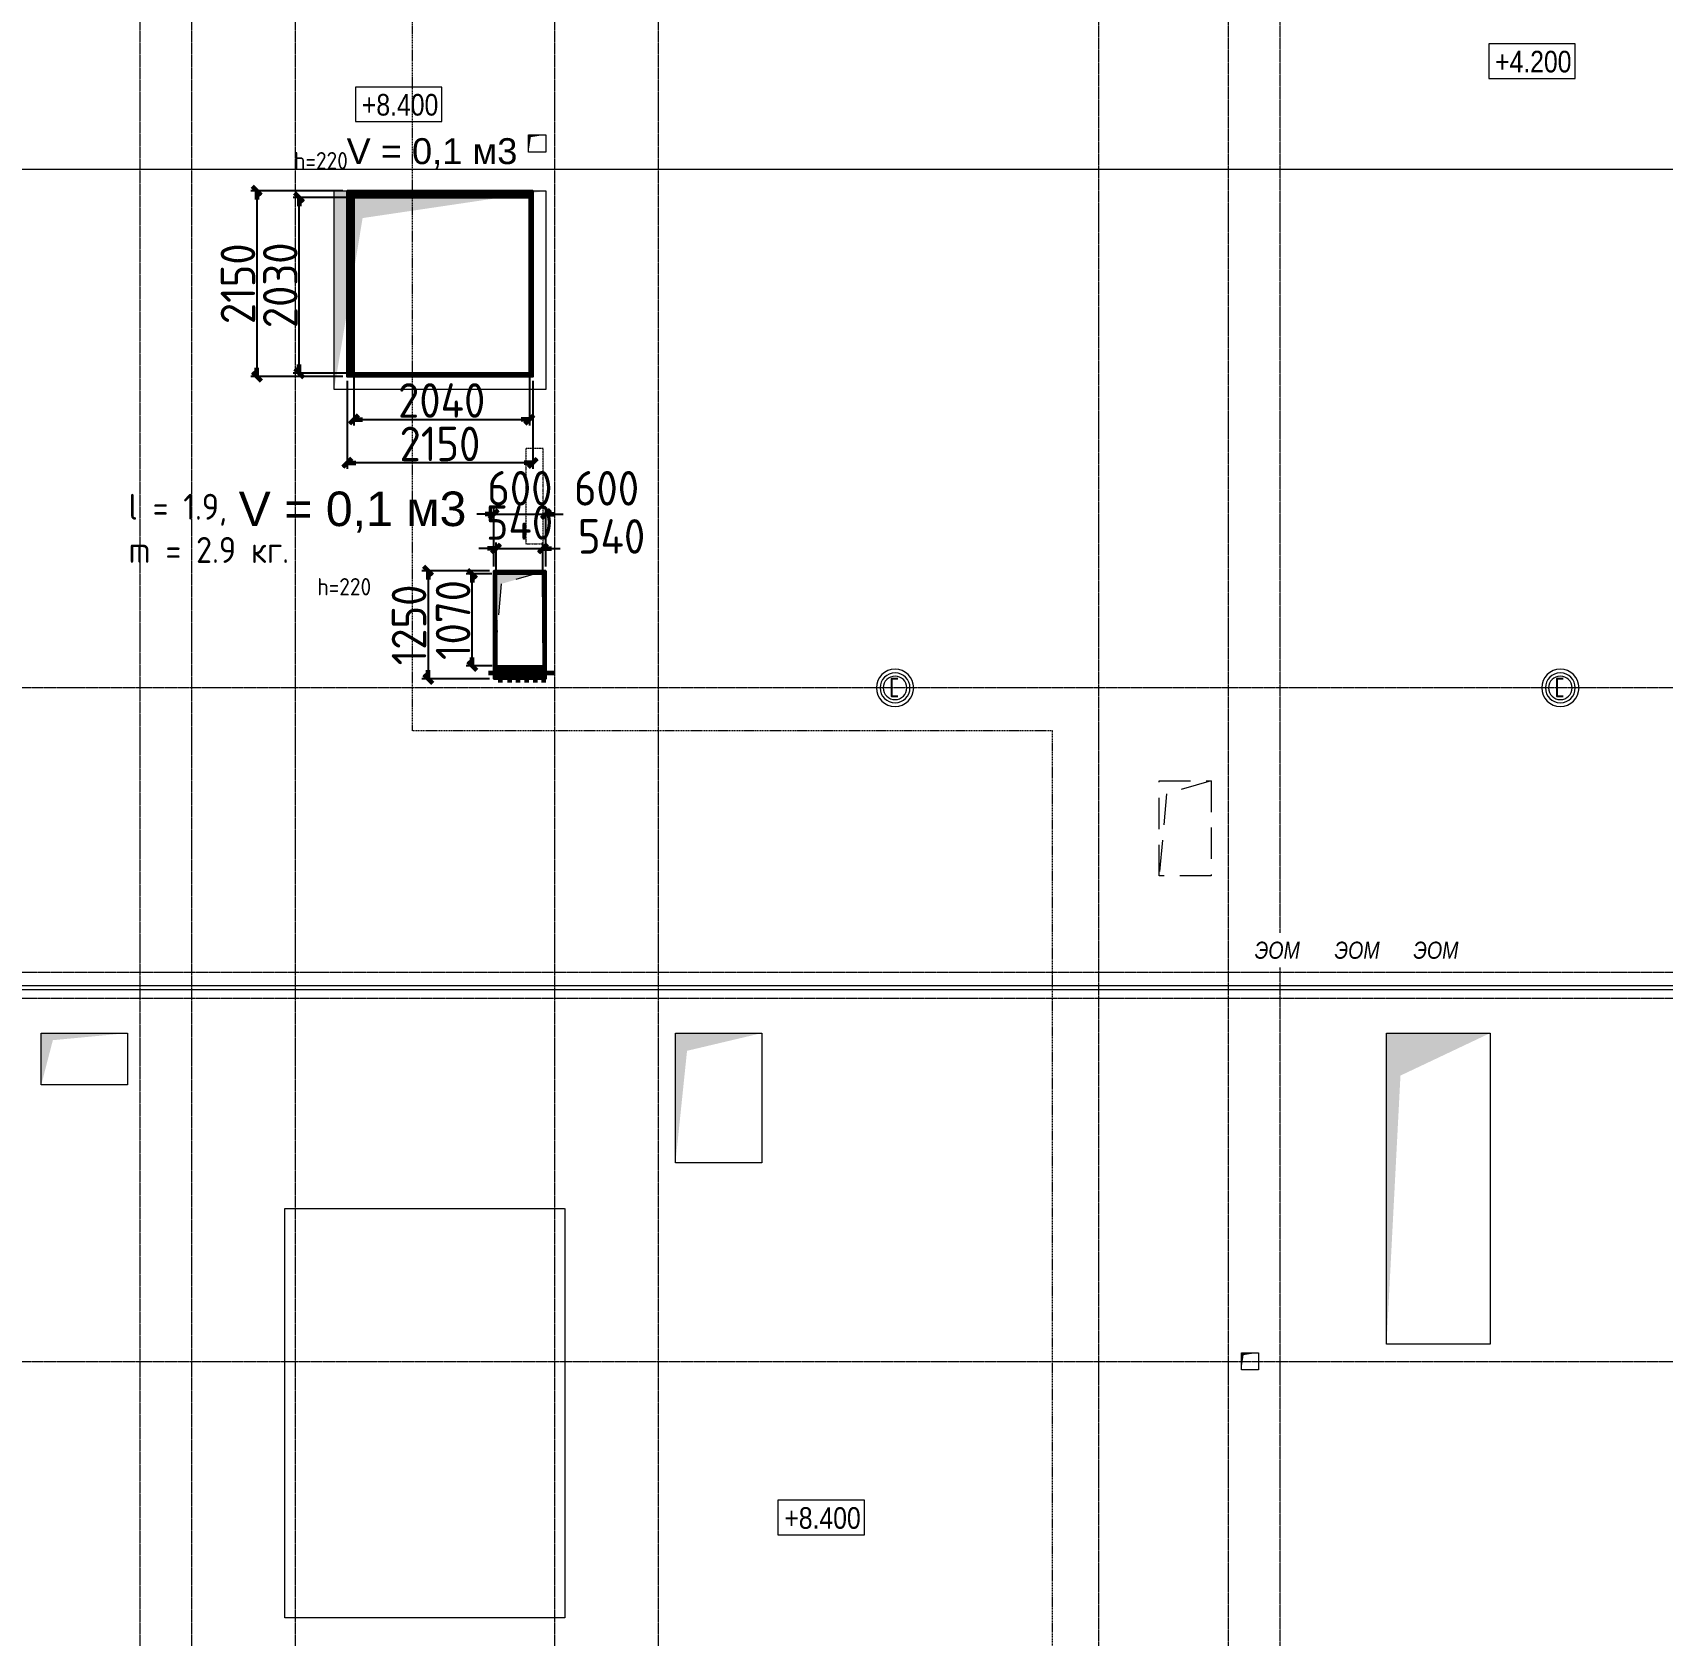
# Model space of a CAD drawing. Header units: millimetres. Extents: x -65509 to 912790, y 446 to 713294.
# Drawn here: x 168657 to 187520, y 388404 to 406960 of the extents above; entities that cross this region are included whole.
import ezdxf
from ezdxf.enums import TextEntityAlignment as Align

# ---------------------------------------------------------------- set-up
doc = ezdxf.new("R2010")
doc.units = ezdxf.units.MM
for name, pattern in [('CENTER2', [28.575, 19.05, -3.175, 3.175, -3.175]), ('DASHED', [19.05, 12.7, -6.35]), ('HIDDEN', [9.525, 6.35, -3.175]), ('HIDDEN2', [4.7625, 3.175, -1.5875])]:
    doc.linetypes.add(name, pattern=pattern)
doc.layers.get('Defpoints').update_dxf_attribs({"color": 250})
for name, color, linetype, lineweight in [('10.5) Арматура', 6, 'Continuous', 60), ('10.6) Диафрагмы', 90, 'Continuous', 30), ('АР_Кровля_разуклонка', 4, 'Continuous', 9), ('АР_Отметка', 250, 'Continuous', 13), ('АР_Разрезы марка', 7, 'Continuous', 13), ('ВК_Шахты', 250, 'Continuous', 9), ('ДШ_КР', 250, 'Continuous', 35), ('КМ_Фахверки', 250, 'Continuous', 25), ('ОВ_Классы', 250, 'Continuous', 0), ('ОВ_Шахты', 250, 'Continuous', 5), ('РД_Оси_100', 250, 'Continuous', 0), ('ЭОМ_отверстия', 250, 'Continuous', 5)]:
    doc.layers.add(name, color=color, linetype=linetype, lineweight=lineweight)
doc.layers.add('АР_Делит', color=250, linetype='Continuous', lineweight=0, plot=False)
doc.layers.add('АР_Отопительные приборы', color=1, linetype='HIDDEN2', lineweight=0, true_color=0xff0000)
doc.styles.add('Arial_Narrow_08', font='ARIALN.TTF', dxfattribs={"width": 0.8})
doc.styles.add('ISOCPEUR_I_4', font='isocpeui.ttf', dxfattribs={"width": 0.9, "height": 350})
doc.styles.get("Standard").update_dxf_attribs({"font": 'arial.ttf'})
doc.styles.add('style1', font='ARIALN.TTF')
doc.styles.add('СПДС', font='isocpeur.ttf', dxfattribs={"width": 0.9})
doc.dimstyles.new('Размера А3', dxfattribs={"dimtxt": 400, "dimasz": 100, "dimexe": 70, "dimexo": 50, "dimgap": 20, "dimtad": 1, "dimdec": 0, "dimrnd": 10, "dimzin": 0, "dimdsep": 46, "dimtxsty": 'СПДС', "dimblk": 'ARROWHEAD_6', "dimcen": 1, "dimazin": 0, "dimtfac": 1, "dimtdec": 0, "dimtmove": 2, "dimatfit": 0, "dimfxl": 1, "dimtolj": 1, "dimtzin": 0, "dimarcsym": 0})

# ---------------------------------------------------------------- blocks, each defined once
blk = doc.blocks.new('СОШ_2200_АР_ОСИ_М100_28.05.24')
at = {"layer": 'РД_Оси_100', "linetype": 'CENTER2'}
for p, q in [((63600, -6155), (63600, 139938.679)), ((65100, -6155), (65100, 139938.679)), ((-5954.958, 110100), (119910, 110100)), ((35037.55, 110100), (119910, 110100)), ((-5954.958, 104100), (119910, 104100)), ((-5954.958, 96300), (119910, 96300))]:
    blk.add_line(p, q, dxfattribs=at)
for points in [[(52500, 139938.679), (52500, -5755), (52358.276, -6155)], [(53100, 139938.679), (53100, -5755), (52949.266, -6155)], [(54300, 139938.679), (54300, -6155)], [(57300, 139938.679), (57300, -6155)], [(58500, 139938.679), (58500, -6155)], [(65700, -6155), (65700, 139938.679)], [(119910, 100950), (119410, 100800), (-5454.958, 100800), (-5954.958, 100950)], [(119910, 100350), (119410, 100500), (-5454.958, 100500), (-5954.958, 100350)]]:
    blk.add_lwpolyline(points, dxfattribs=at)
blk = doc.blocks.new('Отметка_план')
at = {"color": 7}
blk.add_lwpolyline([(0, 0), (10, 0), (10, 4), (0, 4)], close=True, dxfattribs=at)
at = {"style": 'Arial_Narrow_08', "width": 0.8}
blk.add_attdef('OTMG', text='', height=2.5, dxfattribs=at).set_placement((9.06, 0.7), align=Align.RIGHT)
blk = doc.blocks.new('otv')
at = {"linetype": 'Continuous'}
blk.add_lwpolyline([(0, -1), (0, 0), (1, 0), (1, -1)], close=True, dxfattribs=at)
blk.add_solid([(0, -1), (0, 0), (0.1346, -0.1366), (1, 0)], dxfattribs=at)
blk = doc.blocks.new('otv пунктир')
at = {"linetype": 'HIDDEN', "ltscale": 0.07}
blk.add_lwpolyline([(0, 0), (0, 1), (1, 1), (1, 0)], close=True, dxfattribs=at)
blk.add_lwpolyline([(0, 1), (0.135, 0.137), (1, 0)], dxfattribs=at)
blk = doc.blocks.new('Ф_пеноблок 200')
at = {"layer": 'АР_Делит', "color": 1}
for radius in [216, 173, 136]:
    blk.add_circle((103, -42), radius, dxfattribs=at)
at = {"layer": 'КМ_Фахверки'}
blk.add_lwpolyline([(0, -75), (0, 0), (200, 0), (200, -75)], dxfattribs=at)
blk = doc.blocks.new('Bottom_R_1100')
at = {"layer": 'АР_Отопительные приборы'}
blk.add_lwpolyline([(-550, -100), (550, -100), (550, 100), (-550, 100)], close=True, dxfattribs=at)
blk = doc.blocks.new('ARROWHEAD_6')
at = {"color": 0, "linetype": 'Continuous'}
for p, q in [((0, 0), (-1, 0)), ((-0.5, -0.5), (0.5, 0.5))]:
    blk.add_line(p, q, dxfattribs=at)
blk = doc.blocks.new('*D916')
at = {"layer": '10.6) Диафрагмы', "color": 0, "lineweight": -2, "transparency": 16777216}
for p, q in [((173971, 400692), (173674, 400692)), ((173744, 399727), (173744, 400592)), ((173976, 399627), (173674, 399627))]:
    blk.add_line(p, q, dxfattribs=at)
at = {"layer": 'Defpoints', "color": 0, "lineweight": 25, "transparency": 16777216}
for p in [(173744, 400692), (174021, 400692), (174026, 399627)]:
    blk.add_point(p, dxfattribs=at)
at = {"layer": '10.6) Диафрагмы', "color": 0, "lineweight": -2, "transparency": 16777216, "xscale": 100, "yscale": 100, "zscale": 100}
for p, rotation in [((173744, 400692), 90), ((173744, 399627), 270)]:
    blk.add_blockref('ARROWHEAD_6', p, dxfattribs=dict(at, rotation=rotation))
at = {"layer": '10.6) Диафрагмы', "color": 0, "lineweight": 25, "transparency": 16777216, "insert": (173524, 400159), "char_height": 400, "attachment_point": 5, "rotation": 90, "style": 'СПДС'}
blk.add_mtext('\\A1;1070', dxfattribs=at)
blk = doc.blocks.new('*D917')
at = {"layer": '10.6) Диафрагмы', "color": 0, "lineweight": -2, "transparency": 16777216}
for p, q in [((173947, 400727), (173164, 400727)), ((173234, 400627), (173234, 399577)), ((173947, 399477), (173164, 399477))]:
    blk.add_line(p, q, dxfattribs=at)
at = {"layer": 'Defpoints', "color": 0, "lineweight": 25, "transparency": 16777216}
for p in [(173997, 400727), (173234, 399477), (173997, 399477)]:
    blk.add_point(p, dxfattribs=at)
at = {"layer": '10.6) Диафрагмы', "color": 0, "lineweight": -2, "transparency": 16777216, "xscale": 100, "yscale": 100, "zscale": 100}
for p, rotation in [((173234, 400727), 90), ((173234, 399477), 270)]:
    blk.add_blockref('ARROWHEAD_6', p, dxfattribs=dict(at, rotation=rotation))
at = {"layer": '10.6) Диафрагмы', "color": 0, "lineweight": 25, "transparency": 16777216, "insert": (173014, 400102), "char_height": 400, "attachment_point": 5, "rotation": 90, "style": 'СПДС'}
blk.add_mtext('\\A1;1250', dxfattribs=at)
blk = doc.blocks.new('*D918')
at = {"layer": '10.6) Диафрагмы', "color": 0, "lineweight": -2, "transparency": 16777216}
for p, q in [((174021, 400742), (174021, 401058)), ((174564, 400742), (174564, 401058)), ((173921, 400988), (173821, 400988)), ((174021, 400988), (174564, 400988)), ((174664, 400988), (174764, 400988))]:
    blk.add_line(p, q, dxfattribs=at)
at = {"layer": 'Defpoints', "color": 0, "lineweight": 25, "transparency": 16777216}
for p in [(174564, 400988), (174021, 400692), (174564, 400692)]:
    blk.add_point(p, dxfattribs=at)
at = {"layer": '10.6) Диафрагмы', "color": 0, "lineweight": -2, "transparency": 16777216, "xscale": 100, "yscale": 100, "zscale": 100}
blk.add_blockref('ARROWHEAD_6', (174021, 400988), dxfattribs=at)
at = {"layer": '10.6) Диафрагмы', "color": 0, "lineweight": -2, "transparency": 16777216, "xscale": 100, "yscale": 100, "zscale": 100, "rotation": 180}
blk.add_blockref('ARROWHEAD_6', (174564, 400988), dxfattribs=at)
at = {"layer": '10.6) Диафрагмы', "color": 0, "lineweight": 25, "transparency": 16777216, "insert": (175358, 401127), "char_height": 400, "attachment_point": 5, "style": 'СПДС'}
blk.add_mtext('\\A1;540', dxfattribs=at)
blk = doc.blocks.new('*D919')
at = {"layer": '10.6) Диафрагмы', "color": 0, "lineweight": -2, "transparency": 16777216}
for p, q in [((173997, 400777), (173997, 401454)), ((174597, 400777), (174597, 401454)), ((173897, 401384), (173797, 401384)), ((173997, 401384), (174597, 401384)), ((174697, 401384), (174797, 401384))]:
    blk.add_line(p, q, dxfattribs=at)
at = {"layer": 'Defpoints', "color": 0, "lineweight": 25, "transparency": 16777216}
for p in [(174597, 401384), (173997, 400727), (174597, 400727)]:
    blk.add_point(p, dxfattribs=at)
at = {"layer": '10.6) Диафрагмы', "color": 0, "lineweight": -2, "transparency": 16777216, "xscale": 100, "yscale": 100, "zscale": 100}
blk.add_blockref('ARROWHEAD_6', (173997, 401384), dxfattribs=at)
at = {"layer": '10.6) Диафрагмы', "color": 0, "lineweight": -2, "transparency": 16777216, "xscale": 100, "yscale": 100, "zscale": 100, "rotation": 180}
blk.add_blockref('ARROWHEAD_6', (174597, 401384), dxfattribs=at)
at = {"layer": '10.6) Диафрагмы', "color": 0, "lineweight": 25, "transparency": 16777216, "insert": (175300, 401684), "char_height": 400, "attachment_point": 5, "style": 'СПДС'}
blk.add_mtext('\\A1;600', dxfattribs=at)
blk = doc.blocks.new('*D920')
at = {"layer": '10.6) Диафрагмы', "color": 0, "lineweight": -2, "transparency": 16777216}
for p, q in [((172374, 402967), (172374, 402411)), ((174410, 402967), (174410, 402411)), ((172474, 402481), (174310, 402481))]:
    blk.add_line(p, q, dxfattribs=at)
at = {"layer": 'Defpoints', "color": 0, "lineweight": 25, "transparency": 16777216}
for p in [(172374, 403017), (174410, 403017), (174410, 402481)]:
    blk.add_point(p, dxfattribs=at)
at = {"layer": '10.6) Диафрагмы', "color": 0, "lineweight": -2, "transparency": 16777216, "xscale": 100, "yscale": 100, "zscale": 100, "rotation": 180}
blk.add_blockref('ARROWHEAD_6', (172374, 402481), dxfattribs=at)
at = {"layer": '10.6) Диафрагмы', "color": 0, "lineweight": -2, "transparency": 16777216, "xscale": 100, "yscale": 100, "zscale": 100}
blk.add_blockref('ARROWHEAD_6', (174410, 402481), dxfattribs=at)
at = {"layer": '10.6) Диафрагмы', "color": 0, "lineweight": 25, "transparency": 16777216, "insert": (173392, 402701), "char_height": 400, "attachment_point": 5, "style": 'СПДС'}
blk.add_mtext('\\A1;2040', dxfattribs=at)
blk = doc.blocks.new('*D921')
at = {"layer": '10.6) Диафрагмы', "color": 0, "lineweight": -2, "transparency": 16777216}
for p, q in [((172297, 402927), (172297, 401908)), ((174447, 402927), (174447, 401908)), ((174347, 401978), (172397, 401978))]:
    blk.add_line(p, q, dxfattribs=at)
at = {"layer": 'Defpoints', "color": 0, "lineweight": 25, "transparency": 16777216}
for p in [(172297, 402977), (174447, 402977), (172297, 401978)]:
    blk.add_point(p, dxfattribs=at)
at = {"layer": '10.6) Диафрагмы', "color": 0, "lineweight": -2, "transparency": 16777216, "xscale": 100, "yscale": 100, "zscale": 100, "rotation": 180}
blk.add_blockref('ARROWHEAD_6', (172297, 401978), dxfattribs=at)
at = {"layer": '10.6) Диафрагмы', "color": 0, "lineweight": -2, "transparency": 16777216, "xscale": 100, "yscale": 100, "zscale": 100}
blk.add_blockref('ARROWHEAD_6', (174447, 401978), dxfattribs=at)
at = {"layer": '10.6) Диафрагмы', "color": 0, "lineweight": 25, "transparency": 16777216, "insert": (173372, 402198), "char_height": 400, "attachment_point": 5, "style": 'СПДС'}
blk.add_mtext('\\A1;2150', dxfattribs=at)
blk = doc.blocks.new('*D922')
at = {"layer": '10.6) Диафрагмы', "color": 0, "lineweight": -2, "transparency": 16777216}
for p, q in [((172324, 405051), (171674, 405051)), ((171744, 403117), (171744, 404951)), ((172324, 403017), (171674, 403017))]:
    blk.add_line(p, q, dxfattribs=at)
at = {"layer": 'Defpoints', "color": 0, "lineweight": 25, "transparency": 16777216}
for p in [(171744, 405051), (172374, 405051), (172374, 403017)]:
    blk.add_point(p, dxfattribs=at)
at = {"layer": '10.6) Диафрагмы', "color": 0, "lineweight": -2, "transparency": 16777216, "xscale": 100, "yscale": 100, "zscale": 100}
for p, rotation in [((171744, 405051), 90), ((171744, 403017), 270)]:
    blk.add_blockref('ARROWHEAD_6', p, dxfattribs=dict(at, rotation=rotation))
at = {"layer": '10.6) Диафрагмы', "color": 0, "lineweight": 25, "transparency": 16777216, "insert": (171524, 404034), "char_height": 400, "attachment_point": 5, "rotation": 90, "style": 'СПДС'}
blk.add_mtext('\\A1;2030', dxfattribs=at)
blk = doc.blocks.new('*D923')
at = {"layer": '10.6) Диафрагмы', "color": 0, "lineweight": -2, "transparency": 16777216}
for p, q in [((172247, 405127), (171184, 405127)), ((171254, 405027), (171254, 403077)), ((172247, 402977), (171184, 402977))]:
    blk.add_line(p, q, dxfattribs=at)
at = {"layer": 'Defpoints', "color": 0, "lineweight": 25, "transparency": 16777216}
for p in [(172297, 405127), (171254, 402977), (172297, 402977)]:
    blk.add_point(p, dxfattribs=at)
at = {"layer": '10.6) Диафрагмы', "color": 0, "lineweight": -2, "transparency": 16777216, "xscale": 100, "yscale": 100, "zscale": 100}
for p, rotation in [((171254, 405127), 90), ((171254, 402977), 270)]:
    blk.add_blockref('ARROWHEAD_6', p, dxfattribs=dict(at, rotation=rotation))
at = {"layer": '10.6) Диафрагмы', "color": 0, "lineweight": 25, "transparency": 16777216, "insert": (171034, 404052), "char_height": 400, "attachment_point": 5, "rotation": 90, "style": 'СПДС'}
blk.add_mtext('\\A1;2150', dxfattribs=at)
blk = doc.blocks.new('*D1021')
at = {"layer": '10.5) Арматура', "color": 0, "lineweight": -2, "transparency": 16777216}
for p, q in [((173971, 400692), (173674, 400692)), ((173744, 399727), (173744, 400592)), ((173976, 399627), (173674, 399627))]:
    blk.add_line(p, q, dxfattribs=at)
at = {"layer": 'Defpoints', "color": 0, "lineweight": 25, "transparency": 16777216}
for p in [(173744, 400692), (174021, 400692), (174026, 399627)]:
    blk.add_point(p, dxfattribs=at)
at = {"layer": '10.5) Арматура', "color": 0, "lineweight": -2, "transparency": 16777216, "xscale": 100, "yscale": 100, "zscale": 100}
for p, rotation in [((173744, 400692), 90), ((173744, 399627), 270)]:
    blk.add_blockref('ARROWHEAD_6', p, dxfattribs=dict(at, rotation=rotation))
at = {"layer": '10.5) Арматура', "color": 0, "lineweight": 25, "transparency": 16777216, "insert": (173524, 400159), "char_height": 400, "attachment_point": 5, "rotation": 90, "style": 'СПДС'}
blk.add_mtext('\\A1;1070', dxfattribs=at)
blk = doc.blocks.new('*D999')
at = {"layer": '10.5) Арматура', "color": 0, "lineweight": -2, "transparency": 16777216}
for p, q in [((173947, 400727), (173164, 400727)), ((173234, 400627), (173234, 399577)), ((173947, 399477), (173164, 399477))]:
    blk.add_line(p, q, dxfattribs=at)
at = {"layer": 'Defpoints', "color": 0, "lineweight": 25, "transparency": 16777216}
for p in [(173997, 400727), (173234, 399477), (173997, 399477)]:
    blk.add_point(p, dxfattribs=at)
at = {"layer": '10.5) Арматура', "color": 0, "lineweight": -2, "transparency": 16777216, "xscale": 100, "yscale": 100, "zscale": 100}
for p, rotation in [((173234, 400727), 90), ((173234, 399477), 270)]:
    blk.add_blockref('ARROWHEAD_6', p, dxfattribs=dict(at, rotation=rotation))
at = {"layer": '10.5) Арматура', "color": 0, "lineweight": 25, "transparency": 16777216, "insert": (173014, 400102), "char_height": 400, "attachment_point": 5, "rotation": 90, "style": 'СПДС'}
blk.add_mtext('\\A1;1250', dxfattribs=at)
blk = doc.blocks.new('*D1022')
at = {"layer": '10.5) Арматура', "color": 0, "lineweight": -2, "transparency": 16777216}
for p, q in [((174021, 400742), (174021, 401058)), ((174564, 400742), (174564, 401058)), ((173921, 400988), (173821, 400988)), ((174021, 400988), (174564, 400988)), ((174664, 400988), (174764, 400988))]:
    blk.add_line(p, q, dxfattribs=at)
at = {"layer": 'Defpoints', "color": 0, "lineweight": 25, "transparency": 16777216}
for p in [(174564, 400988), (174021, 400692), (174564, 400692)]:
    blk.add_point(p, dxfattribs=at)
at = {"layer": '10.5) Арматура', "color": 0, "lineweight": -2, "transparency": 16777216, "xscale": 100, "yscale": 100, "zscale": 100}
blk.add_blockref('ARROWHEAD_6', (174021, 400988), dxfattribs=at)
at = {"layer": '10.5) Арматура', "color": 0, "lineweight": -2, "transparency": 16777216, "xscale": 100, "yscale": 100, "zscale": 100, "rotation": 180}
blk.add_blockref('ARROWHEAD_6', (174564, 400988), dxfattribs=at)
at = {"layer": '10.5) Арматура', "color": 0, "lineweight": 25, "transparency": 16777216, "insert": (174292, 401288), "char_height": 400, "attachment_point": 5, "style": 'СПДС'}
blk.add_mtext('\\A1;540', dxfattribs=at)
blk = doc.blocks.new('*D1000')
at = {"layer": '10.5) Арматура', "color": 0, "lineweight": -2, "transparency": 16777216}
for p, q in [((173997, 400777), (173997, 401454)), ((174597, 400777), (174597, 401454)), ((173897, 401384), (173797, 401384)), ((173997, 401384), (174597, 401384)), ((174697, 401384), (174797, 401384))]:
    blk.add_line(p, q, dxfattribs=at)
at = {"layer": 'Defpoints', "color": 0, "lineweight": 25, "transparency": 16777216}
for p in [(174597, 401384), (173997, 400727), (174597, 400727)]:
    blk.add_point(p, dxfattribs=at)
at = {"layer": '10.5) Арматура', "color": 0, "lineweight": -2, "transparency": 16777216, "xscale": 100, "yscale": 100, "zscale": 100}
blk.add_blockref('ARROWHEAD_6', (173997, 401384), dxfattribs=at)
at = {"layer": '10.5) Арматура', "color": 0, "lineweight": -2, "transparency": 16777216, "xscale": 100, "yscale": 100, "zscale": 100, "rotation": 180}
blk.add_blockref('ARROWHEAD_6', (174597, 401384), dxfattribs=at)
at = {"layer": '10.5) Арматура', "color": 0, "lineweight": 25, "transparency": 16777216, "insert": (174297, 401684), "char_height": 400, "attachment_point": 5, "style": 'СПДС'}
blk.add_mtext('\\A1;600', dxfattribs=at)
blk = doc.blocks.new('*D1023')
at = {"layer": '10.5) Арматура', "color": 0, "lineweight": -2, "transparency": 16777216}
for p, q in [((172374, 402967), (172374, 402411)), ((174410, 402967), (174410, 402411)), ((172474, 402481), (174310, 402481))]:
    blk.add_line(p, q, dxfattribs=at)
at = {"layer": 'Defpoints', "color": 0, "lineweight": 25, "transparency": 16777216}
for p in [(172374, 403017), (174410, 403017), (174410, 402481)]:
    blk.add_point(p, dxfattribs=at)
at = {"layer": '10.5) Арматура', "color": 0, "lineweight": -2, "transparency": 16777216, "xscale": 100, "yscale": 100, "zscale": 100, "rotation": 180}
blk.add_blockref('ARROWHEAD_6', (172374, 402481), dxfattribs=at)
at = {"layer": '10.5) Арматура', "color": 0, "lineweight": -2, "transparency": 16777216, "xscale": 100, "yscale": 100, "zscale": 100}
blk.add_blockref('ARROWHEAD_6', (174410, 402481), dxfattribs=at)
at = {"layer": '10.5) Арматура', "color": 0, "lineweight": 25, "transparency": 16777216, "insert": (173392, 402701), "char_height": 400, "attachment_point": 5, "style": 'СПДС'}
blk.add_mtext('\\A1;2040', dxfattribs=at)
blk = doc.blocks.new('*D1024')
at = {"layer": '10.5) Арматура', "color": 0, "lineweight": -2, "transparency": 16777216}
for p, q in [((172297, 402927), (172297, 401908)), ((174447, 402927), (174447, 401908)), ((174347, 401978), (172397, 401978))]:
    blk.add_line(p, q, dxfattribs=at)
at = {"layer": 'Defpoints', "color": 0, "lineweight": 25, "transparency": 16777216}
for p in [(172297, 402977), (174447, 402977), (172297, 401978)]:
    blk.add_point(p, dxfattribs=at)
at = {"layer": '10.5) Арматура', "color": 0, "lineweight": -2, "transparency": 16777216, "xscale": 100, "yscale": 100, "zscale": 100, "rotation": 180}
blk.add_blockref('ARROWHEAD_6', (172297, 401978), dxfattribs=at)
at = {"layer": '10.5) Арматура', "color": 0, "lineweight": -2, "transparency": 16777216, "xscale": 100, "yscale": 100, "zscale": 100}
blk.add_blockref('ARROWHEAD_6', (174447, 401978), dxfattribs=at)
at = {"layer": '10.5) Арматура', "color": 0, "lineweight": 25, "transparency": 16777216, "insert": (173372, 402198), "char_height": 400, "attachment_point": 5, "style": 'СПДС'}
blk.add_mtext('\\A1;2150', dxfattribs=at)
blk = doc.blocks.new('*D1025')
at = {"layer": '10.5) Арматура', "color": 0, "lineweight": -2, "transparency": 16777216}
for p, q in [((172324, 405051), (171674, 405051)), ((171744, 403117), (171744, 404951)), ((172324, 403017), (171674, 403017))]:
    blk.add_line(p, q, dxfattribs=at)
at = {"layer": 'Defpoints', "color": 0, "lineweight": 25, "transparency": 16777216}
for p in [(171744, 405051), (172374, 405051), (172374, 403017)]:
    blk.add_point(p, dxfattribs=at)
at = {"layer": '10.5) Арматура', "color": 0, "lineweight": -2, "transparency": 16777216, "xscale": 100, "yscale": 100, "zscale": 100}
for p, rotation in [((171744, 405051), 90), ((171744, 403017), 270)]:
    blk.add_blockref('ARROWHEAD_6', p, dxfattribs=dict(at, rotation=rotation))
at = {"layer": '10.5) Арматура', "color": 0, "lineweight": 25, "transparency": 16777216, "insert": (171524, 404034), "char_height": 400, "attachment_point": 5, "rotation": 90, "style": 'СПДС'}
blk.add_mtext('\\A1;2030', dxfattribs=at)
blk = doc.blocks.new('*D1026')
at = {"layer": '10.5) Арматура', "color": 0, "lineweight": -2, "transparency": 16777216}
for p, q in [((172247, 405127), (171184, 405127)), ((171254, 405027), (171254, 403077)), ((172247, 402977), (171184, 402977))]:
    blk.add_line(p, q, dxfattribs=at)
at = {"layer": 'Defpoints', "color": 0, "lineweight": 25, "transparency": 16777216}
for p in [(172297, 405127), (171254, 402977), (172297, 402977)]:
    blk.add_point(p, dxfattribs=at)
at = {"layer": '10.5) Арматура', "color": 0, "lineweight": -2, "transparency": 16777216, "xscale": 100, "yscale": 100, "zscale": 100}
for p, rotation in [((171254, 405127), 90), ((171254, 402977), 270)]:
    blk.add_blockref('ARROWHEAD_6', p, dxfattribs=dict(at, rotation=rotation))
at = {"layer": '10.5) Арматура', "color": 0, "lineweight": 25, "transparency": 16777216, "insert": (171034, 404052), "char_height": 400, "attachment_point": 5, "rotation": 90, "style": 'СПДС'}
blk.add_mtext('\\A1;2150', dxfattribs=at)

msp = doc.modelspace()

# ---------------------------------------------------------------- hatches: boundary and pattern name
at = {"layer": '10.6) Диафрагмы'}
h = msp.add_hatch(dxfattribs=at)
h.set_pattern_fill('ANSI31', color=256)
h.paths.add_polyline_path([(172373.769, 405050.646), (174410.253, 405050.646), (174410.253, 403016.629), (172373.769, 403016.629)], flags=16)
h.paths.add_polyline_path([(172297.159, 405126.733), (174447.159, 405126.733), (174447.159, 402976.734), (172297.159, 402976.734)])
h = msp.add_hatch(dxfattribs=at)
h.set_pattern_fill('ANSI31', color=256)
h.paths.add_polyline_path([(174597.155, 400726.733), (173997.159, 400726.733), (173997.159, 399476.733), (174597.155, 399476.733)])
h.paths.add_polyline_path([(174025.595, 399626.734), (174020.743, 400692.144), (174563.868, 400692.144), (174568.721, 399626.734)], flags=16)

# ---------------------------------------------------------------- linework, layer by layer
at = {"layer": '10.5) Арматура'}
for points in [[(173934.308, 399549.135), (174697.159, 399549.135)], [(174074.458, 399436.513), (174074.458, 399626.734)], [(174179.73, 399436.513), (174179.73, 399626.734)], [(174278.308, 399436.513), (174278.308, 399626.734)], [(174379.326, 399436.513), (174379.326, 399626.734)], [(174477.905, 399436.513), (174477.905, 399626.734)], [(174575.881, 399436.513), (174575.881, 399626.734)]]:
    msp.add_lwpolyline(points, dxfattribs=at)
at = {"layer": '10.6) Диафрагмы'}
for points in [[(172297.159, 405126.733), (174447.159, 405126.733), (174447.159, 402976.734), (172297.159, 402976.734)], [(172373.769, 405050.646), (174410.253, 405050.646), (174410.253, 403016.629), (172373.769, 403016.629)], [(173997.159, 400726.733), (174597.155, 400726.733), (174597.155, 399476.733), (173997.159, 399476.733)], [(174020.743, 400692.144), (174563.868, 400692.144), (174568.721, 399626.734), (174025.595, 399626.734)]]:
    msp.add_lwpolyline(points, close=True, dxfattribs=at)
at = {"layer": 'АР_Кровля_разуклонка', "linetype": 'HIDDEN', "lineweight": 0}
msp.add_lwpolyline([(171577.159, 393346.733), (174817.159, 393346.733), (174817.159, 388606.733), (171577.159, 388606.733)], close=True, dxfattribs=at)
at = {"layer": 'АР_Разрезы марка', "linetype": 'DASHED', "lineweight": 0}
msp.add_lwpolyline([(179067.479, 293683.532), (179067.479, 361735.232), (180462.271, 361735.232), (180462.271, 398877.72), (173054.626, 398877.72), (173054.626, 429094.536)], dxfattribs=at)
at = {"layer": 'ДШ_КР', "lineweight": 0}
msp.add_lwpolyline([(154797.159, 395926.733), (232352.159, 395926.733), (232352.159, 395876.733), (154797.159, 395876.733)], close=True, dxfattribs=at)

# ---------------------------------------------------------------- block references
at = {"layer": 'АР_Отметка'}
ref = msp.add_blockref('Отметка_план', (185510.401, 406428.973), dxfattribs=dict(at, xscale=100, yscale=100, zscale=100))
ref.add_attrib('OTMG', '+4.200', dxfattribs={"layer": '0', "color": 0, "height": 250, "style": 'style1'}).set_placement((186467.819, 406748.789), align=Align.TOP_RIGHT)
ref = msp.add_blockref('Отметка_план', (172395.425, 405929.305), dxfattribs=dict(at, xscale=100, yscale=100, zscale=100))
ref.add_attrib('OTMG', '+8.400', dxfattribs={"layer": '0', "color": 0, "height": 250, "style": 'style1'}).set_placement((173352.843, 406249.121), align=Align.TOP_RIGHT)
ref = msp.add_blockref('Отметка_план', (177284.347, 389568.315), dxfattribs=dict(at, xscale=100, yscale=100, zscale=100))
ref.add_attrib('OTMG', '+8.400', dxfattribs={"layer": '0', "color": 0, "height": 250, "style": 'style1'}).set_placement((178241.765, 389888.132), align=Align.TOP_RIGHT)
at = {"layer": 'АР_Отопительные приборы', "rotation": 90}
msp.add_blockref('Bottom_R_1100', (174467.158, 401592.953), dxfattribs=at)
at = {"layer": 'ВК_Шахты', "color": 1, "xscale": 200, "yscale": 200}
for p in [(174397.153, 405776.734), (182647.079, 391676.631)]:
    msp.add_blockref('otv', p, dxfattribs=at)
at = {"layer": 'КМ_Фахверки', "xscale": -1, "rotation": 90}
for p in [(178597.154, 399476.733), (186297.162, 399476.733)]:
    msp.add_blockref('Ф_пеноблок 200', p, dxfattribs=at)
at = {"layer": 'ОВ_Классы', "xscale": 1100, "yscale": 600, "rotation": 270}
for p in [(173997.158, 400726.734), (181697.155, 398297.029)]:
    msp.add_blockref('otv пунктир', p, dxfattribs=at)
at = {"layer": 'ОВ_Шахты', "color": 1}
for p, xscale, yscale in [((172147.157, 405126.733), 2450, 2300), ((168757.309, 395376.732), 1000, 600), ((176097.309, 395376.732), 1000, 1500), ((184327.159, 395376.733), 1200, 3600)]:
    msp.add_blockref('otv', p, dxfattribs=dict(at, xscale=xscale, yscale=yscale))
at = {"layer": 'ОВ_Шахты', "xscale": 600, "yscale": 1100}
msp.add_blockref('otv', (173997.159, 400726.733), dxfattribs=at)
at = {"layer": 'РД_Оси_100'}
msp.add_blockref('СОШ_2200_АР_ОСИ_М100_28.05.24', (117397.159, 295276.733), dxfattribs=at)

# ---------------------------------------------------------------- texts
at = {"layer": '10.5) Арматура', "lineweight": 25, "insert": (170697.155, 401220.474), "char_height": 300, "attachment_point": 5, "style": 'СПДС'}
msp.add_mtext('\\A1;\\pxql;l = 1.9, \\Pm = 2.9 кг.', dxfattribs=at)
at = {"layer": '10.6) Диафрагмы', "color": 18, "lineweight": 25, "true_color": 0x000000, "char_height": 200, "attachment_point": 5, "style": 'СПДС'}
for insert in [(171994.159, 405476.733), (172263.838, 400544.549)]:
    msp.add_mtext('\\A1;h=220', dxfattribs=dict(at, insert=insert))
at = {"layer": '10.6) Диафрагмы', "color": 18, "lineweight": 25, "true_color": 0x000000, "attachment_point": 1}
for insert, char_height, width in [((172291.159, 405737.306), 300, 1981.10505), ((171041.797, 401646.378), 400, 2641.4734)]:
    msp.add_mtext('V = 0,1 м3', dxfattribs=dict(at, insert=insert, char_height=char_height, width=width))

# ---------------------------------------------------------------- dimensions: what is measured, and where the dimension line sits
at = {"layer": '10.5) Арматура', "color": 18, "lineweight": 25, "true_color": 0x000000}
for base, p1, p2, picture, middle in [((171253.795, 402976.734), (172297.159, 405126.733), (172297.159, 402976.734), '*D1026', (171033.795, 404051.733)), ((171743.962, 405050.646), (172373.769, 403016.629), (172373.769, 405050.646), '*D1025', (171523.962, 404033.637)), ((173234.271, 399476.733), (173997.158, 400726.734), (173997.158, 399476.733), '*D999', (173014.271, 400101.733)), ((173744.422, 400692.144), (174025.595, 399626.734), (174020.743, 400692.144), '*D1021', (173524.422, 400159.439))]:
    dim = msp.add_linear_dim(base=base, p1=p1, p2=p2, angle=90, dimstyle='Размера А3', dxfattribs=at)
    dim.commit()
    dim.dimension.update_dxf_attribs({"geometry": picture, "text_midpoint": middle})
for base, p1, p2, picture, middle in [((172297.159, 401977.64), (174447.159, 402976.734), (172297.159, 402976.734), '*D1024', (173372.159, 402197.64)), ((174410.253, 402481.29), (172373.769, 403016.629), (174410.253, 403016.629), '*D1023', (173392.011, 402701.29)), ((174597.158, 401384.049), (173997.158, 400726.734), (174597.158, 400726.734), '*D1000', (174297.158, 401684.049)), ((174563.868, 400988.066), (174020.743, 400692.144), (174563.868, 400692.144), '*D1022', (174292.306, 401288.066))]:
    dim = msp.add_linear_dim(base=base, p1=p1, p2=p2, dimstyle='Размера А3', dxfattribs=at)
    dim.commit()
    dim.dimension.update_dxf_attribs({"geometry": picture, "text_midpoint": middle})
at = {"layer": '10.6) Диафрагмы', "color": 18, "lineweight": 25, "true_color": 0x000000}
for base, p1, p2, picture, middle in [((171253.795, 402976.734), (172297.159, 405126.733), (172297.159, 402976.734), '*D923', (171033.795, 404051.733)), ((171743.962, 405050.646), (172373.769, 403016.629), (172373.769, 405050.646), '*D922', (171523.962, 404033.637)), ((173234.271, 399476.733), (173997.158, 400726.734), (173997.158, 399476.733), '*D917', (173014.271, 400101.733)), ((173744.422, 400692.144), (174025.595, 399626.734), (174020.743, 400692.144), '*D916', (173524.422, 400159.439))]:
    dim = msp.add_linear_dim(base=base, p1=p1, p2=p2, angle=90, dimstyle='Размера А3', dxfattribs=at)
    dim.commit()
    dim.dimension.update_dxf_attribs({"geometry": picture, "text_midpoint": middle})
for base, p1, p2, picture, middle in [((172297.159, 401977.64), (174447.159, 402976.734), (172297.159, 402976.734), '*D921', (173372.159, 402197.64)), ((174410.253, 402481.29), (172373.769, 403016.629), (174410.253, 403016.629), '*D920', (173392.011, 402701.29))]:
    dim = msp.add_linear_dim(base=base, p1=p1, p2=p2, dimstyle='Размера А3', dxfattribs=at)
    dim.commit()
    dim.dimension.update_dxf_attribs({"geometry": picture, "text_midpoint": middle})
for base, p1, p2, picture, middle in [((174597.158, 401384.049), (173997.158, 400726.734), (174597.158, 400726.734), '*D919', (175299.545, 401684.049)), ((174563.868, 400988.066), (174020.743, 400692.144), (174563.868, 400692.144), '*D918', (175357.738, 401126.797))]:
    dim = msp.add_linear_dim(base=base, p1=p1, p2=p2, dimstyle='Размера А3', dxfattribs=at)
    dim.commit()
    dim.dimension.update_dxf_attribs({"geometry": picture, "text_midpoint": middle, "dimtype": 160})

# ---------------------------------------------------------------- next in the draw order: texts
at = {"layer": 'ЭОМ_отверстия', "color": 1, "char_height": 198, "attachment_point": 1, "style": 'ISOCPEUR_I_4', "bg_fill": 2}
for insert in [(182802.01, 396435.409), (183725.62, 396435.409), (184637.771, 396435.409)]:
    msp.add_mtext('{\\fArial Narrow|b0|i1|c204|p34;\\W1;\\C256;ЭОМ}', dxfattribs=dict(at, insert=insert))

doc.saveas('drawing.dxf')
